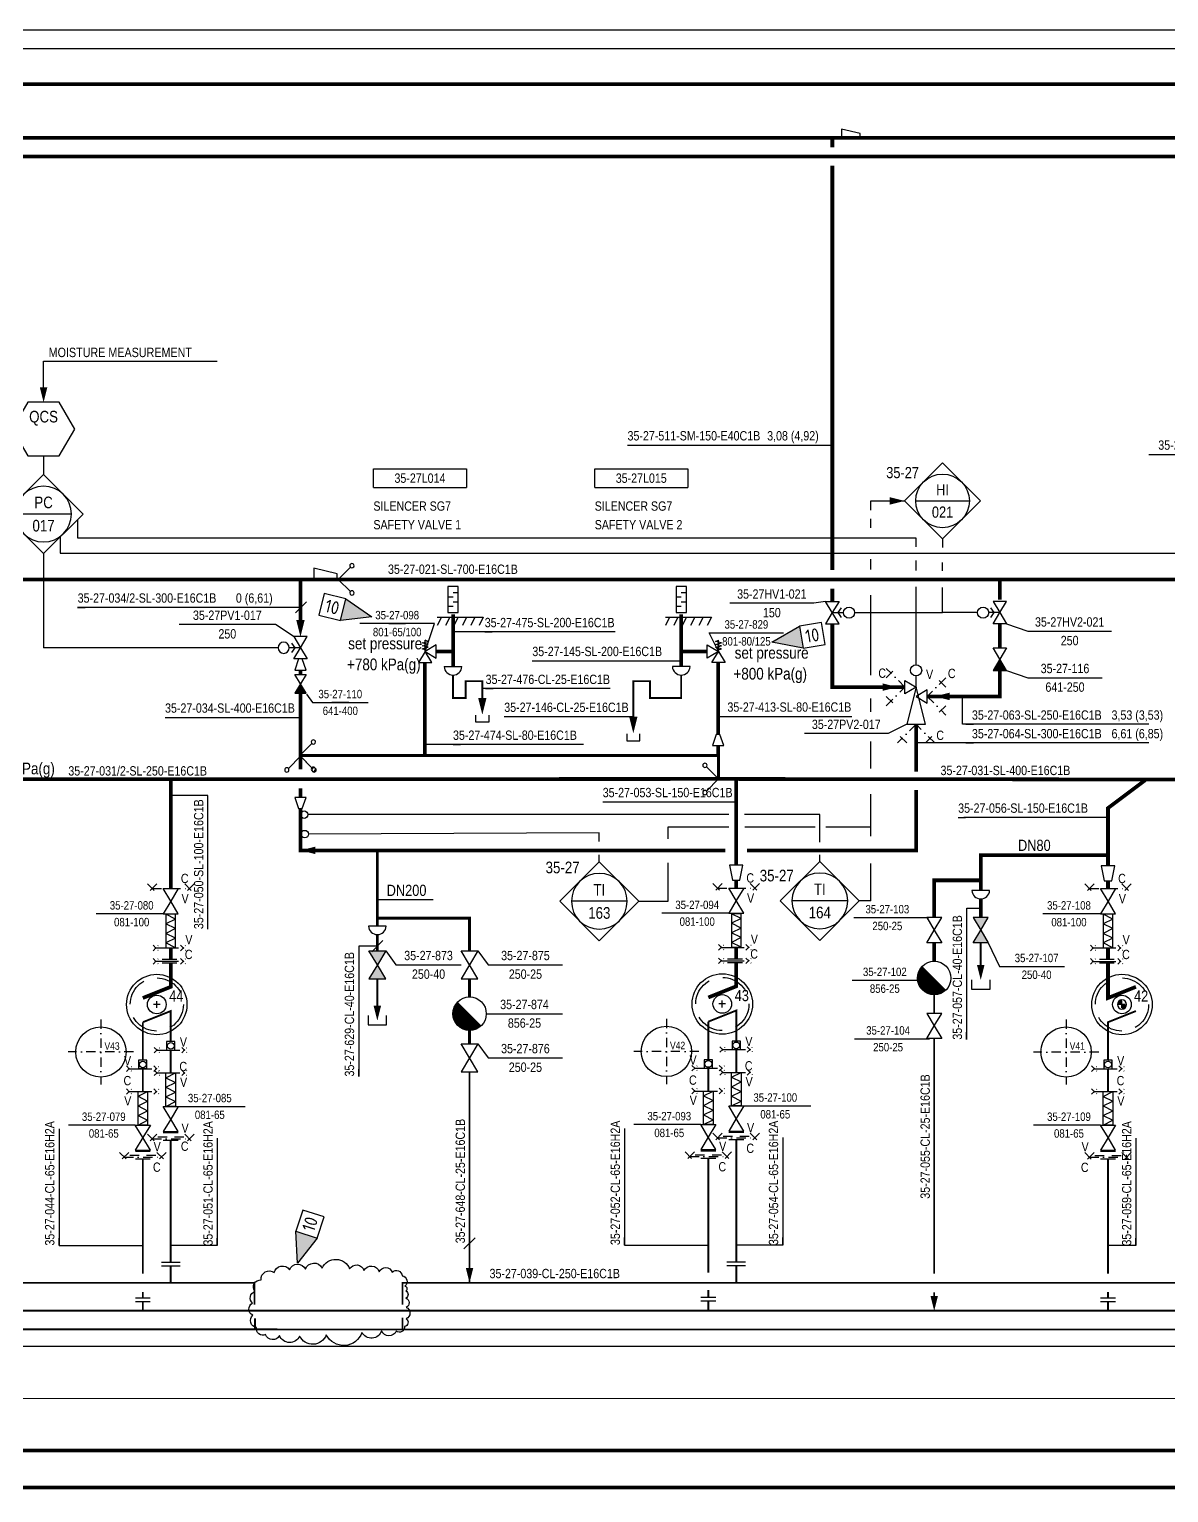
# Model space of a CAD drawing. Header units: millimetres. Extents: x -415 to 12957, y -5 to 599.
# Drawn here: x 1434.7 to 1740.7, y 201.1 to 594.2 of the extents above; entities that cross this region are included whole.
import ezdxf
from ezdxf.enums import TextEntityAlignment as Align

# ---------------------------------------------------------------- set-up
doc = ezdxf.new("R2010")
doc.units = ezdxf.units.MM
doc.header["$LTSCALE"] = 10
doc.header["$MEASUREMENT"] = 0
for name, pattern in [('CENTER', [2, 1.25, -0.25, 0.25, -0.25]), ('DASHDOT2', [0.5, 0.25, -0.125, 0, -0.125]), ('DASHED', [0.75, 0.5, -0.25])]:
    doc.linetypes.add(name, pattern=pattern)
doc.layers.get('0').update_dxf_attribs({"linetype": 'CONTINUOUS'})
doc.layers.add('BALANSSI', color=3, linetype='CONTINUOUS', lineweight=25)
for name, color, linetype in [('KAYTOT', 7, 'CONTINUOUS'), ('KUIVATUSSYLINTERIN_N', 7, 'CONTINUOUS'), ('KUIVATUSSYLINTERIT', 31, 'CONTINUOUS'), ('METALLILETKUT', 7, 'CONTINUOUS'), ('NAKOLASIT', 7, 'CONTINUOUS'), ('P-A-SHEET', 3, 'CONTINUOUS'), ('P-COND', 4, 'CONTINUOUS'), ('P-CVPOS', 7, 'CONTINUOUS'), ('P-DELIVERY_LIMIT', 1, 'DASHDOT2'), ('P-EQUIPMENT_POS', 7, 'CONTINUOUS'), ('P-FITTINGS', 7, 'CONTINUOUS'), ('P-HATCH', 7, 'CONTINUOUS'), ('P-INSTRPOS', 7, 'CONTINUOUS'), ('P-INSTRPOS_TEXTS', 7, 'CONTINUOUS'), ('P-INSTRU', 7, 'CONTINUOUS'), ('P-LINEPOS', 7, 'CONTINUOUS'), ('P-MASS1', 6, 'CONTINUOUS'), ('P-OTHER', 7, 'CONTINUOUS'), ('P-REVISIONS', 1, 'CONTINUOUS'), ('P-STEAM1', 6, 'CONTINUOUS'), ('P-SYMB', 7, 'CONTINUOUS'), ('P-TEXT', 7, 'CONTINUOUS'), ('P-VALVEPOS', 7, 'CONTINUOUS'), ('P-VENTS', 7, 'CONTINUOUS'), ('PUTKIKARTIOT', 7, 'CONTINUOUS'), ('TEXT', 141, 'CONTINUOUS'), ('VAC-TELA_NUMEROT', 7, 'CONTINUOUS'), ('VAC-TELAT', 31, 'CONTINUOUS'), ('VEDENEROTTIMET', 7, 'CONTINUOUS')]:
    doc.layers.add(name, color=color, linetype=linetype)
doc.styles.add('ARIAL', font='ARIALN.TTF')
doc.styles.add('ARIALN', font='ARIALN.TTF')
doc.styles.add('CTS_REV', font='isocp.shx')
doc.styles.add('LEGIBLE', font='ARIALN.TTF')
doc.styles.add('MODESTD', font='ARIALN.TTF')
doc.styles.add('ROMANS', font='ARIALN.TTF')
doc.styles.get("Standard").update_dxf_attribs({"font": 'ARIALN.TTF'})

# ---------------------------------------------------------------- blocks, each defined once
blk = doc.blocks.new('ARROW')
blk.add_solid([(-2.5, -1.25), (-2.5, 1.25), (2.5, 0)])
at = {"linetype": 'Continuous', "flags": 1}
blk.add_attdef('SYM_WIDTH', (0, 0), '', height=3, dxfattribs=at)
blk = doc.blocks.new('PPI_1100A')
at = {"color": 0, "linetype": 'ByBlock'}
blk.add_line((0, 0), (2, 0), dxfattribs=at)
blk = doc.blocks.new('PPI_1000A')
at = {"color": 0, "linetype": 'ByBlock'}
blk.add_line((-1, 0), (1, 0), dxfattribs=at)
blk = doc.blocks.new('PPI_1207A')
at = {"color": 0, "linetype": 'ByBlock'}
for p, q in [((-8.5, 0), (0, 8.5)), ((0, 8.5), (8.5, 0)), ((0, -8.5), (-8.5, 0)), ((-6, 0), (6, 0)), ((8.5, 0), (0, -8.5))]:
    blk.add_line(p, q, dxfattribs=at)
blk.add_circle((0, 0), 6, dxfattribs=at)
blk = doc.blocks.new('DRIVE-SHAFT')
at = {"layer": 'KAYTOT', "color": 7, "const_width": 2.5}
for points in [[(0, -1.25, -0.414214), (-1.25, 0, -1)], [(0, 1.25, -0.414214), (1.25, 0, -1)]]:
    blk.add_lwpolyline(points, format="xyb", dxfattribs=at)
at = {"layer": 'KAYTOT', "color": 7}
blk.add_circle((0, 0), 2.5, dxfattribs=at)
blk = doc.blocks.new('A$7C4F7')
at = {"layer": 'KAYTOT', "linetype": 'Continuous'}
blk.add_blockref('DRIVE-SHAFT', (1.77, 1.77), dxfattribs=at)
blk = doc.blocks.new('LAI2587')
for p, q in [((0, 0), (2.5, 0)), ((0, -8.75), (0, 0)), ((2.5, 0), (2.5, -8.75)), ((2.5, -8.75), (0, -8.75))]:
    blk.add_line(p, q)
blk = doc.blocks.new('FLEXIBLE-JOINT')
for p, q in [((1.25, 8.75), (-1.25, 7.5)), ((1.25, 6.25), (-1.25, 7.5)), ((1.25, 6.25), (-1.25, 5)), ((1.25, 3.75), (-1.25, 5)), ((1.25, 3.75), (-1.25, 2.5)), ((1.25, 1.25), (-1.25, 2.5)), ((1.25, 1.25), (-1.25, 0))]:
    blk.add_line(p, q)
at = {"rotation": 180}
blk.add_blockref('LAI2587', (1.25, 0), dxfattribs=at)
blk = doc.blocks.new('PPI_0900A')
at = {"color": 0, "linetype": 'ByBlock'}
blk.add_line((-2.5, 0), (2.5, 0), dxfattribs=at)
blk = doc.blocks.new('P7A1100')
at = {"color": 0, "linetype": 'ByBlock'}
for points in [[(-3, -1.8), (-3, 1.8), (0, 0)], [(3, -1.8), (3, 1.8), (0, 0)]]:
    blk.add_lwpolyline(points, close=True, dxfattribs=at)
blk = doc.blocks.new('PI314')
for p, q in [((0, 2.5), (0, -2.5)), ((1, 2.5), (1, -2.5))]:
    blk.add_line(p, q)
blk = doc.blocks.new('LPoist')
at = {"const_width": 3.75}
blk.add_lwpolyline([(1.33, 2.42, -1), (-1.33, 5.08, -5.843182)], format="xyb", dxfattribs=at)
blk.add_circle((0, 3.75), 3.75)
blk = doc.blocks.new('PRO66DD')
h = blk.add_hatch(color=0)
h.paths.add_polyline_path([(-3, 1.8), (-3, -1.8), (0, 0)])
h.paths.add_polyline_path([(3, -1.8), (3, 1.8), (0, 0)])
at = {"layer": 'P-VENTS', "color": 0, "linetype": 'Continuous'}
for points in [[(-3, -1.8), (-3, 1.8), (0, 0)], [(3, -1.8), (3, 1.8), (0, 0)]]:
    blk.add_lwpolyline(points, close=True, dxfattribs=at)
blk = doc.blocks.new('P7A1305')
at = {"color": 0, "linetype": 'ByBlock'}
blk.add_solid([(-4, -1), (-4, 1), (0, 0)], dxfattribs=at)
blk = doc.blocks.new('P7A1215')
at = {"color": 0, "linetype": 'ByBlock'}
for p, q in [((0, 2), (0, -2)), ((1, 2), (1, -2))]:
    blk.add_line(p, q, dxfattribs=at)
blk = doc.blocks.new('A$A739C')
at = {"layer": 'P-VENTS', "linetype": 'Continuous'}
for points in [[(10, 3), (0, 5.5), (0, 0.5), (10, 3)], [(10, 3), (13, 3)]]:
    blk.add_lwpolyline(points, dxfattribs=at)
for points in [[(8.2, 6), (11.8, 6), (10, 3)], [(5.7, 0), (9.3, 0), (7.5, 3)]]:
    blk.add_lwpolyline(points, close=True, dxfattribs=at)
blk.add_lwpolyline([(14.5, 4.5, -1), (14.5, 1.5, -1), (14.5, 4.5)], format="xyb", close=True, dxfattribs=at)
blk = doc.blocks.new('P7A1106')
at = {"color": 0, "linetype": 'ByBlock'}
for p, q in [((3, 1.8), (0, 0)), ((3, -1.8), (3, 1.8)), ((0, 0), (3, -1.8))]:
    blk.add_line(p, q, dxfattribs=at)
blk.add_lwpolyline([(-3, 1.8), (0, 0), (-3, -1.8)], close=True, dxfattribs=at)
blk.add_solid([(3, 1.8), (0, 0), (3, -1.8)], dxfattribs=at)
blk = doc.blocks.new('P7A1329')
at = {"color": 0, "linetype": 'ByBlock'}
for p, q in [((-5, 5), (0, 0)), ((-2.5, 5), (-5, 2.5)), ((0, 0), (5, 5)), ((2.5, 5), (5, 2.5))]:
    blk.add_line(p, q, dxfattribs=at)
blk = doc.blocks.new('p7a1370')
at = {"color": 0, "linetype": 'ByBlock'}
for p, q in [((1.25, 1.25), (-1.25, -1.25)), ((-1.25, 1.25), (1.25, -1.25))]:
    blk.add_line(p, q, dxfattribs=at)
blk = doc.blocks.new('A$A7D25')
at = {"layer": 'P-DELIVERY_LIMIT'}
blk.add_lwpolyline([(1.25, 1.25), (11.25, 1.25)], dxfattribs=at)
for p in [(1.25, 1.25), (11.25, 1.25)]:
    blk.add_blockref('p7a1370', p, dxfattribs=at)
blk = doc.blocks.new('P7A1142')
at = {"color": 0, "linetype": 'ByBlock'}
for p, q in [((-0.8, 2.7), (0, 3)), ((0.8, 2.3), (-0.8, 2.7)), ((-0.8, 1.9), (0.8, 2.3)), ((0.8, 1.5), (-0.8, 1.9)), ((-0.8, 1.1), (0.8, 1.5)), ((0.8, 0.7), (-0.8, 1.1)), ((0, 0), (0, 3)), ((0, 0.4), (0.8, 0.7))]:
    blk.add_line(p, q, dxfattribs=at)
for points in [[(0, 0), (-3, -1.8), (-3, 1.8)], [(1.8, -3), (-1.8, -3), (0, 0)]]:
    blk.add_lwpolyline(points, close=True, dxfattribs=at)
blk = doc.blocks.new('P7A1245')
at = {"color": 0, "linetype": 'Continuous'}
for points in [[(-2, 1.8), (-2, -1.8)], [(2, 1), (-2, 1.8)], [(2, -1), (2, 1)], [(-2, -1.8), (2, -1)]]:
    blk.add_lwpolyline(points, dxfattribs=at)
blk = doc.blocks.new('P7A1304')
at = {"color": 0, "linetype": 'ByBlock'}
blk.add_line((1.5, 1.5), (-1.5, -1.5), dxfattribs=at)
blk = doc.blocks.new('PPI_2100A')
at = {"color": 0, "linetype": 'ByBlock'}
blk.add_line((0, 0), (2, 0), dxfattribs=at)
blk = doc.blocks.new('P7A1283')
at = {"color": 0, "linetype": 'ByBlock'}
blk.add_lwpolyline([(-2.5, 0), (-2.5, -1.184), (2.5, -2.384), (2.5, 0)], close=True, dxfattribs=at)
blk = doc.blocks.new('supistuskartio')
for p, q in [((-2.5, -0.28), (-2.5, -1.464)), ((2.5, -0.28), (-2.5, -0.28)), ((-2.5, -1.464), (2.5, -2.664)), ((2.5, -2.664), (2.5, -0.28))]:
    blk.add_line(p, q)
at = {"linetype": 'Continuous', "style": 'LEGIBLE', "flags": 9}
blk.add_attdef('FC', (0, 3.5), '', height=1.8, dxfattribs=at)
blk = doc.blocks.new('P7A1330')
at = {"color": 0, "linetype": 'ByBlock'}
for q in [(-3.25, 3.25), (3.25, 3.25)]:
    blk.add_line((0, 0), q, dxfattribs=at)
for centre, start, end in [((-3.66, 3.66), 90, 270), ((-3.66, 3.66), 270, 90), ((3.66, 3.66), 90, 270), ((3.66, 3.66), 270, 90)]:
    blk.add_arc(centre, 0.575, start, end, dxfattribs=at)
blk = doc.blocks.new('P7A1210')
at = {"color": 0, "linetype": 'ByBlock'}
blk.add_lwpolyline([(-3, 1.5), (-3, -1.5), (0, -0.5), (0, 0.5)], close=True, dxfattribs=at)
blk = doc.blocks.new('CVE64A9')
at = {"color": 0, "linetype": 'Continuous'}
blk.add_lwpolyline([(-1.5, 4.5, -1), (1.5, 4.5, -1), (-1.5, 4.5)], format="xyb", close=True, dxfattribs=at)
for points in [[(-1.27, 2.39), (0, 1.5), (1.27, 2.39)], [(0, 0), (0, 3)]]:
    blk.add_lwpolyline(points, dxfattribs=at)
at = {"layer": 'P-VENTS', "color": 0, "linetype": 'Continuous'}
for points in [[(-3, -1.8), (-3, 1.8), (0, 0)], [(3, -1.8), (3, 1.8), (0, 0)]]:
    blk.add_lwpolyline(points, close=True, dxfattribs=at)
blk = doc.blocks.new('CVE64BE')
at = {"color": 0, "linetype": 'Continuous'}
blk.add_lwpolyline([(-1.5, 4.5, -1), (1.5, 4.5, -1), (-1.5, 4.5)], format="xyb", close=True, dxfattribs=at)
for points in [[(-1.27, 2.39), (0, 1.5), (1.27, 2.39)], [(0, 0), (0, 3)]]:
    blk.add_lwpolyline(points, dxfattribs=at)
at = {"layer": 'P-VENTS', "color": 0, "linetype": 'Continuous'}
for points in [[(-3, -1.8), (-3, 1.8), (0, 0)], [(3, -1.8), (3, 1.8), (0, 0)]]:
    blk.add_lwpolyline(points, close=True, dxfattribs=at)
blk = doc.blocks.new('CVE64D3')
at = {"color": 0, "linetype": 'Continuous'}
blk.add_lwpolyline([(-1.5, 4.5, -1), (1.5, 4.5, -1), (-1.5, 4.5)], format="xyb", close=True, dxfattribs=at)
for points in [[(-1.27, 2.39), (0, 1.5), (1.27, 2.39)], [(0, 0), (0, 3)]]:
    blk.add_lwpolyline(points, dxfattribs=at)
at = {"layer": 'P-VENTS', "color": 0, "linetype": 'Continuous'}
for points in [[(-3, -1.8), (-3, 1.8), (0, 0)], [(3, -1.8), (3, 1.8), (0, 0)]]:
    blk.add_lwpolyline(points, close=True, dxfattribs=at)
blk = doc.blocks.new('PPI_0102B')
at = {"color": 0, "linetype": 'ByBlock'}
blk.add_circle((0, -1), 1, dxfattribs=at)
blk = doc.blocks.new('P7A1397')
at = {"color": 0, "linetype": 'ByBlock'}
for p, q in [((-2.7, 0), (-2.7, 2)), ((-0.9, 0), (-0.9, -2)), ((0.9, 0), (0.9, 2)), ((2.7, 0), (2.7, -2))]:
    blk.add_line(p, q, dxfattribs=at)
blk.add_lwpolyline([(5, -2), (5, 2), (-5, 2), (-5, -2)], close=True, dxfattribs=at)
blk = doc.blocks.new('PPI_1302A-25_0')
at = {"color": 0, "linetype": 'ByBlock'}
for p, q in [((0, -5), (0, 0)), ((0, 0), (25, 0)), ((25, 0), (25, -5)), ((0, -5), (25, -5))]:
    blk.add_line(p, q, dxfattribs=at)
blk = doc.blocks.new('PREC27C')
at = {"layer": 'P-HATCH'}
h = blk.add_hatch(color=0, dxfattribs=at)
h.paths.add_polyline_path([(-3, 1.8), (-3, -1.8), (0, 0)])
h.paths.add_polyline_path([(3, -1.8), (3, 1.8), (0, 0)])
at = {"layer": 'P-VENTS', "color": 0, "linetype": 'Continuous'}
for points in [[(-3, -1.8), (-3, 1.8), (0, 0)], [(3, -1.8), (3, 1.8), (0, 0)]]:
    blk.add_lwpolyline(points, close=True, dxfattribs=at)
blk = doc.blocks.new('P7A1325')
at = {"color": 0, "linetype": 'ByBlock'}
for p, q in [((-9, -1.5), (-6, 1.5)), ((-9, 1.5), (-6, -1.5)), ((6, -1.5), (9, 1.5)), ((6, 1.5), (9, -1.5))]:
    blk.add_line(p, q, dxfattribs=at)
at = {"color": 0, "linetype": 'CENTER'}
blk.add_line((-7.5, 0), (7.5, 0), dxfattribs=at)
blk = doc.blocks.new('P7A1241')
at = {"color": 0, "linetype": 'ByBlock'}
for p, q in [((-1, -2), (-1, 2)), ((0, 3.5), (0, 1)), ((1, -2), (1, 2)), ((0, -1), (0, -3.5))]:
    blk.add_line(p, q, dxfattribs=at)
blk = doc.blocks.new('P7A1369')
at = {"color": 0, "linetype": 'ByBlock'}
blk.add_lwpolyline([(8, -3), (0, 0), (8, 3)], dxfattribs=at)
blk.add_lwpolyline([(14, -3), (14, 3), (8, 3), (8, -3)], close=True, dxfattribs=at)
blk.add_solid([(8, 3), (8, -3), (0, 0)], dxfattribs=at)
at = {"color": 7, "linetype": 'Continuous', "style": 'CTS_REV'}
blk.add_attdef('A', text='', height=3.5, dxfattribs=at).set_placement((11, 0), align=Align.MIDDLE)
blk = doc.blocks.new('P7A1372')
at = {"color": 0, "linetype": 'ByBlock'}
blk.add_lwpolyline([(-14, 3), (-14, -3), (-8, -3), (-8, 3)], close=True, dxfattribs=at)
blk.add_lwpolyline([(-8, 3), (0, 0), (-8, -3)], dxfattribs=at)
blk.add_solid([(-8, -3), (-8, 3), (0, 0)], dxfattribs=at)
at = {"color": 7, "linetype": 'Continuous', "style": 'CTS_REV'}
blk.add_attdef('A', text='', height=3.5, dxfattribs=at).set_placement((-11, 0), align=Align.MIDDLE)

msp = doc.modelspace()

# ---------------------------------------------------------------- linework, layer by layer
at = {"layer": 'KUIVATUSSYLINTERIT', "linetype": 'Continuous'}
for points in [[(1469.83, 332.25), (1468.03, 332.25)], [(1468.93, 331.35), (1468.93, 333.15)], [(1621.72, 332.39), (1619.92, 332.39)], [(1620.82, 331.49), (1620.82, 333.29)], [(1729.07, 332.25), (1727.27, 332.25)], [(1728.17, 331.35), (1728.17, 333.15)]]:
    msp.add_lwpolyline(points, dxfattribs=at)
for centre, radius in [((1468.93, 332.25), 8.11), ((1620.82, 332.39), 8.11), ((1728.17, 332.25), 8.11), ((1468.94, 332.25), 2.51), ((1620.82, 332.39), 2.51), ((1728.17, 332.25), 2.51)]:
    msp.add_circle(centre, radius, dxfattribs=at)
at = {"layer": 'KUIVATUSSYLINTERIT', "linetype": 'DASHED', "ltscale": 1.5}
for centre in [(1468.93, 332.25), (1620.82, 332.39), (1728.17, 332.25)]:
    msp.add_circle(centre, 7.14, dxfattribs=at)
at = {"layer": 'NAKOLASIT'}
for points in [[(1625.69, 320.16), (1625.69, 322.41), (1623.44, 322.41), (1623.44, 320.16)], [(1473.8, 320.02), (1473.8, 322.27), (1471.55, 322.27), (1471.55, 320.02)], [(1466.3, 315.02), (1466.3, 317.27), (1464.05, 317.27), (1464.05, 315.02)], [(1618.19, 315.16), (1618.19, 317.41), (1615.94, 317.41), (1615.94, 315.16)], [(1725.54, 315.01), (1725.54, 317.26), (1723.29, 317.26), (1723.29, 315.01)]]:
    msp.add_lwpolyline(points, close=True, dxfattribs=at)
at = {"layer": 'NAKOLASIT', "linetype": 'Continuous'}
for centre in [(1472.68, 321.14), (1624.57, 321.28), (1465.18, 316.14), (1617.07, 316.28), (1724.42, 316.14)]:
    msp.add_circle(centre, 0.9, dxfattribs=at)
at = {"layer": 'P-A-SHEET', "color": 7, "const_width": 0.35}
for points in [[(-410, 0), (12952.06, 0), (12952.06, 594), (-410, 594)], [(-405, 5), (12947.06, 5), (12947.06, 589), (-405, 589)]]:
    msp.add_lwpolyline(points, close=True, dxfattribs=at)
at = {"layer": 'P-COND', "linetype": 'Continuous'}
for points in [[(1548.5, 420.75, 0.5, 0.5, 0), (1548.5, 414.58, 0.5, 0.5, 0), (1551.87, 414.58, 0.5, 0.5, 0), (1551.87, 419.08, 0.5, 0.5, 0), (1556.37, 419.08, 0.5, 0.5, 0), (1556.37, 414.58, 0, 0, 0)], [(1609.79, 420.75, 0.5, 0.5, 0), (1609.79, 414.58, 0.5, 0.5, 0), (1601.42, 414.58, 0.5, 0.5, 0), (1601.42, 419.08, 0.5, 0.5, 0), (1596.92, 419.08, 0.5, 0.5, 0), (1596.92, 409.58, 0, 0, 0)]]:
    msp.add_lwpolyline(points, format="xyseb", dxfattribs=at)
at = {"layer": 'P-COND', "const_width": 0.5}
for points in [[(1690.24, 348.85), (1690.24, 341.35)], [(1528.17, 339.16), (1528.17, 331.91)], [(1472.68, 263.03), (1472.68, 295), (1472.68, 295.75)], [(1624.57, 263.17), (1624.57, 292.64), (1624.57, 295.89)], [(1465.18, 260), (1465.18, 286.88), (1465.18, 290.75)], [(1617.07, 260.26), (1617.07, 287.02), (1617.07, 290.89)], [(1724.42, 260), (1724.42, 286.87), (1724.42, 290.74)], [(1617.07, 253.64), (1617.07, 255.54)], [(1465.18, 255), (1465.18, 253.5)], [(1465.18, 252.5), (1465.18, 250)], [(1617.07, 252.64), (1617.07, 250.14)], [(1724.42, 253.5), (1724.42, 255)], [(1724.42, 252.5), (1724.42, 250)]]:
    msp.add_lwpolyline(points, dxfattribs=at)
at = {"layer": 'P-COND', "linetype": 'Continuous', "const_width": 0.5}
for points in [[(1677.74, 334.85), (1677.74, 329.85)], [(1465.18, 327.5), (1472.68, 330.5), (1472.68, 322.27)], [(1617.07, 327.64), (1624.57, 330.64), (1624.57, 322.41)], [(1731.92, 330.5), (1724.42, 327.5), (1724.42, 317.26)], [(1465.18, 327.5), (1465.18, 317.27)], [(1617.07, 327.64), (1617.07, 317.41)], [(1677.74, 323.1), (1677.74, 259.99)], [(1472.68, 320.02), (1472.68, 318.63), (1472.68, 313.88)], [(1624.57, 320.16), (1624.57, 318.77), (1624.57, 314.02)], [(1465.18, 315.02), (1465.18, 311.13), (1465.18, 308.88)], [(1617.07, 315.16), (1617.07, 311.27), (1617.07, 309.02)], [(1724.42, 315.01), (1724.42, 311.12), (1724.42, 308.87)], [(1552.94, 314.16), (1552.94, 257.5)], [(1472.68, 262.03), (1472.68, 257.48)], [(1624.57, 262.17), (1624.57, 257.62)], [(1495.44, 257.5), (1199.57, 257.5)], [(1495.18, 251.62), (1495.18, 257.75)], [(1961.48, 257.5), (1534.67, 257.5)], [(1534.92, 251.63), (1534.92, 257.75)], [(1677.74, 254.99), (1677.74, 254)], [(1845.54, 250.04), (1209.47, 250)], [(1268.96, 229.55), (1268.96, 245), (1495.32, 245), (1495.32, 247.99)], [(1845.54, 250.04), (1839.56, 244.94), (1374.43, 245)], [(1534.92, 245.01), (1534.92, 248.15)]]:
    msp.add_lwpolyline(points, dxfattribs=at)
at = {"layer": 'P-CVPOS'}
for points in [[(1648.57, 440.5), (1645.37, 440), (1622.87, 440)], [(1505.8, 431.04), (1500.82, 434.3)], [(1697.17, 434.5), (1702.87, 432.5), (1725.37, 432.5)], [(1670.37, 407.5), (1665.37, 405), (1642.87, 405)]]:
    msp.add_lwpolyline(points, dxfattribs=at)
at = {"layer": 'P-INSTRU'}
for points in [[(1438.52, 497.48), (1438.52, 505), (1485.18, 505)], [(1660.69, 465.05), (1660.69, 467.5), (1669.78, 467.5)], [(1672.87, 457.5), (1447.77, 457.5), (1447.77, 462.5)], [(1660.69, 460.24), (1660.69, 462.69)], [(1443.02, 457.87), (1443.02, 453.48)], [(1672.87, 455.14), (1672.87, 457.5), (1652.98, 457.5)], [(1679.98, 457.3), (1679.98, 455)], [(1438.52, 453.37), (1438.52, 428.03)], [(1660.69, 449.07), (1660.69, 451.89)], [(1672.87, 448.82), (1672.87, 451.54)], [(1679.98, 448.74), (1679.98, 450.98)], [(1672.87, 423.5), (1672.87, 444.42)], [(1689.37, 437.5), (1679.98, 437.5), (1679.98, 444.24)], [(1660.69, 420.67), (1660.69, 442.2)], [(1660.69, 410.84), (1660.69, 414.47)], [(1660.69, 395.63), (1660.69, 402.9)], [(1660.69, 377.46), (1660.69, 388.77)], [(1622.62, 383.24), (1509.52, 383.24)], [(1647.01, 375.88), (1647.01, 383.24), (1626.81, 383.24)], [(1587.79, 376.05), (1587.79, 378.32), (1509.68, 378.03)], [(1587.79, 370.57), (1587.79, 372.47)], [(1647.01, 370.68), (1647.01, 372.41)], [(1660.69, 360.07), (1660.69, 370.1)], [(1275.08, 226.54), (1976.94, 226.47), (1976.94, 252.31)]]:
    msp.add_lwpolyline(points, dxfattribs=at)
at = {"layer": 'P-INSTRU', "linetype": 'Continuous'}
for points in [[(1438.52, 479.58), (1438.52, 474.58)], [(1443.02, 453.48), (1829.15, 453.48)], [(1501.52, 428.03), (1438.52, 428.03)], [(1271.03, 240.49), (1972.06, 240.49)]]:
    msp.add_lwpolyline(points, dxfattribs=at)
at = {"layer": 'P-LINEPOS'}
for points in [[(1595.37, 482.5), (1650.37, 482.5)], [(1735.42, 480), (1772.92, 480)], [(1507.68, 438.92), (1447.68, 438.92)], [(1592.02, 432.33), (1548.64, 432.33)], [(1569.79, 424.58), (1609.79, 424.58)], [(1590.69, 417.08), (1556.37, 417.08)], [(1735.37, 407.5), (1685.37, 407.5), (1685.37, 415)], [(1507.52, 409.24), (1471.23, 409.24)], [(1562.25, 409.58), (1596.92, 409.58)], [(1619.7, 409.64), (1655.65, 409.64)], [(1583.5, 402.08), (1541, 402.08)], [(1735.37, 402.5), (1672.87, 402.5)], [(1686.53, 322.81), (1686.53, 358.09), (1690.24, 358.09)], [(1528.17, 347.91), (1523.17, 347.91), (1523.17, 312.91)], [(1552.94, 268.12), (1552.94, 270.62)]]:
    msp.add_lwpolyline(points, dxfattribs=at)
at = {"layer": 'P-MASS1', "const_width": 0.8}
for points in [[(1507.52, 399.12), (1619.81, 399.12), (1619.83, 392.33)], [(1528.17, 373.64), (1528.17, 353.27)], [(1528.21, 355.41), (1552.94, 355.41), (1552.94, 346.66)], [(1528.17, 351.02), (1528.17, 346.66)], [(1552.94, 339.16), (1552.94, 334.27)], [(1552.94, 325.27), (1552.94, 321.66)]]:
    msp.add_lwpolyline(points, dxfattribs=at)
at = {"layer": 'P-OTHER'}
for p, q in [((1606.32, 376.76), (1606.32, 380)), ((1606.32, 380), (1622.56, 380)), ((1626.89, 380), (1645.75, 380)), ((1648.61, 380), (1660.69, 380)), ((1606.32, 359.97), (1606.32, 370.29)), ((1598.4, 359.97), (1606.32, 359.97)), ((1660.69, 360.07), (1657.62, 360.07))]:
    msp.add_line(p, q, dxfattribs=at)
at = {"layer": 'P-OTHER', "color": 0, "linetype": 'ByBlock'}
msp.add_lwpolyline([(1430.12, 486.78), (1434.32, 479.58), (1442.72, 479.58), (1446.92, 486.78), (1442.72, 493.98), (1434.32, 493.98)], close=True, dxfattribs=at)
at = {"layer": 'P-OTHER'}
for points in [[(1500.82, 434.3), (1474.94, 434.3)], [(1554.65, 408.08), (1554.65, 409.98)], [(1558.1, 409.98), (1558.1, 408.08)], [(1558.1, 408.08), (1554.65, 408.08)], [(1595.19, 404.98), (1595.19, 403.08)], [(1598.64, 403.08), (1598.64, 404.98)], [(1595.19, 403.08), (1598.64, 403.08)], [(1482.68, 352.5), (1482.68, 388.35), (1472.68, 388.35)], [(1588.71, 386.68), (1624.57, 386.68), (1624.57, 386.68)], [(1724.42, 382.5), (1685.66, 382.5)], [(1528.17, 360.41), (1543.17, 360.41)], [(1442.68, 298.85), (1442.68, 267.5), (1465.18, 267.5)], [(1594.57, 298.99), (1594.57, 267.64), (1617.07, 267.64)], [(1485.18, 296.35), (1485.18, 267.5), (1472.68, 267.5)], [(1637.07, 296.49), (1637.07, 267.64), (1624.57, 267.64)], [(1731.92, 296.35), (1731.92, 267.5), (1724.42, 267.5)]]:
    msp.add_lwpolyline(points, dxfattribs=at)
at = {"layer": 'P-REVISIONS'}
msp.add_lwpolyline([(1495.31, 255.2, -0.666667), (1496.96, 258.28, 0.048699), (1496.96, 258.28, -0.666667), (1500.48, 260.25, 0.344721), (1500.48, 260.25, -0.666667), (1504.55, 261.02, 0.539285), (1504.55, 261.02, -0.666667), (1508.85, 261.13, 0.648323), (1508.85, 261.13, -0.666667), (1513.36, 261.46, 0.615183), (1513.36, 261.46, -0.666667), (1520.73, 261.24, 0.688421), (1520.73, 261.24, -0.666667), (1524.58, 260.8, 0.752123), (1524.58, 260.8, -0.666667), (1528.65, 260.47, 0.726705), (1528.65, 260.47, -0.666667), (1532.17, 260.36, 0.689449), (1532.17, 260.36, -0.666667), (1534.81, 259.37, 0.964384), (1534.81, 259.37, -0.666667), (1535.58, 256.63, 2.881896), (1535.58, 256.63, -0.666667), (1535.8, 255.31, 3.477109), (1535.8, 255.31, -0.666667), (1535.8, 253.44, 5), (1535.8, 253.44, -0.666667), (1535.91, 250.91, 4.490099), (1535.91, 250.91, -0.666667), (1535.91, 247.83, 5), (1535.91, 247.83, -0.666667), (1535.47, 245.74, 10.655861), (1535.47, 245.74, -0.666667), (1533.27, 244.53, -2.856585), (1533.27, 244.53, -0.666667), (1529.31, 244.64, -1.45582), (1529.31, 244.64, -0.666667), (1524.03, 244.2, -1.644067), (1524.03, 244.2, -0.666667), (1514.46, 243.54, -1.617943), (1514.46, 243.54, -0.666667), (1507.3, 243.21, -1.577588), (1507.3, 243.21, -0.666667), (1501.91, 243.32, -1.467362), (1501.91, 243.32, -0.666667), (1498.17, 243.65, -1.365853), (1498.17, 243.65, -0.666667), (1495.75, 245.52, -0.766576), (1495.75, 245.52, -0.666667), (1494.76, 248.82, -0.357372), (1494.76, 248.82, -0.666667), (1494.65, 252.01, -0.218), (1494.65, 252.01, -0.573185), (1495.31, 255.2, -0.111697), (1495.31, 255.2, -0.666667), (1495.31, 255.2, -0.2), (1495.31, 255.2, -0.666667), (1495.31, 255.2, 0.198015), (1495.31, 255.2, 0.198015)], format="xyb", dxfattribs=at)
at = {"layer": 'P-STEAM1', "linetype": 'Continuous', "const_width": 1}
for points in [[(1230.31, 579.44), (6591.76, 579.44)], [(1230.31, 565), (6459.81, 565)], [(1230.31, 560), (6459.81, 560)], [(1230.31, 446.44), (2477.49, 446.38), (2482.49, 446.38), (2492.49, 446.38), (6312.49, 446.06), (6327.49, 446.06), (6459.81, 446.05)], [(1507.52, 433.29), (1507.52, 446.93)], [(1548.5, 423), (1548.5, 437.04)], [(1609.79, 423), (1609.79, 437.04)], [(1540.91, 427.08), (1541, 427.08)], [(1540.91, 424.08), (1540.91, 399.42)], [(1544, 427.08), (1548.5, 427.08)], [(1616.79, 427.08), (1609.79, 427.08)], [(1619.7, 424.08), (1619.7, 404.79)], [(1619.88, 427.08), (1619.79, 427.08)], [(1507.52, 420.88), (1507.52, 422.05)], [(1507.52, 395.38), (1507.52, 415.88)], [(1619.7, 401.79), (1619.7, 399.12)], [(1230.31, 212.5), (2062.92, 212.5), (2062.92, 392.85), (2062.92, 392.85)], [(1279.14, 202.5), (3010.59, 202.5), (3010.59, 392.68), (3312.53, 392.68)], [(1690.24, 360.6), (1690.24, 355.6)], [(1472.68, 347.5), (1472.68, 344.31)], [(1624.57, 347.64), (1624.57, 344.45)], [(1677.74, 343.85), (1677.74, 348.85)], [(1724.42, 347.5), (1724.42, 344.31)], [(1472.68, 343.31), (1472.68, 337), (1465.18, 334)], [(1624.57, 343.45), (1624.57, 337.14), (1617.07, 334.14)], [(1724.42, 343.31), (1724.42, 334), (1731.92, 337)]]:
    msp.add_lwpolyline(points, dxfattribs=at)
at = {"layer": 'P-STEAM1', "const_width": 1}
for points in [[(1650.37, 565), (1650.37, 562.5)], [(1650.37, 557.5), (1650.37, 448.93)], [(1650.37, 443.93), (1650.37, 440.5)], [(1695.37, 440.99), (1695.37, 446.91)], [(1650.37, 434.5), (1650.37, 417.5), (1669.87, 417.5)], [(1695.37, 428), (1695.37, 434.5)], [(1675.87, 415), (1695.37, 415), (1695.37, 422)], [(1672.87, 407.5), (1672.87, 394.76)], [(1619.82, 392.83), (1187.48, 392.61)], [(1472.68, 392.69), (1472.68, 363.38)], [(1923.62, 392.46), (1619.82, 392.83)], [(1624.57, 369.64), (1624.57, 392.83)], [(1507.52, 387.89), (1507.52, 390.3)], [(1672.87, 389.83), (1672.87, 373.64), (1627.46, 373.64)], [(1724.42, 369.5), (1724.42, 385), (1734.42, 392.5)], [(1621.61, 373.64), (1507.52, 373.64), (1507.52, 384.89)], [(1624.57, 363.52), (1624.57, 365.64)], [(1724.42, 363.37), (1724.42, 365.5)]]:
    msp.add_lwpolyline(points, dxfattribs=at)
at = {"layer": 'P-STEAM1', "linetype": 'Continuous'}
for points in [[(1724.42, 372.35, 1, 1, 0), (1690.24, 372.35, 1, 1, 0), (1690.24, 362.85, 0, 0, 0)], [(1677.74, 355.6, 1, 1, 0), (1677.74, 365.6, 1, 1, 0), (1690.24, 365.6, 0, 0, 0)]]:
    msp.add_lwpolyline(points, format="xyseb", dxfattribs=at)
at = {"layer": 'P-SYMB'}
msp.add_line((1656.37, 437.5), (1679.98, 437.5), dxfattribs=at)
for points in [[(1545.37, 436.25), (1544.25, 434)], [(1544.25, 436.25), (1556.62, 436.25)], [(1547.62, 436.25), (1546.5, 434)], [(1549.87, 436.25), (1548.75, 434)], [(1552.12, 436.25), (1551, 434)], [(1554.37, 436.25), (1553.25, 434)], [(1556.62, 436.25), (1555.5, 434)], [(1606.67, 436.25), (1605.54, 434)], [(1605.54, 436.25), (1617.92, 436.25)], [(1608.92, 436.25), (1607.79, 434)], [(1611.17, 436.25), (1610.04, 434)], [(1613.42, 436.25), (1612.29, 434)], [(1615.67, 436.25), (1614.54, 434)], [(1617.92, 436.25), (1616.79, 434)]]:
    msp.add_lwpolyline(points, dxfattribs=at)
at = {"layer": 'P-VALVEPOS'}
for points in [[(1541, 427.08), (1543.5, 434.58), (1523.5, 434.58)], [(1619.79, 427.08), (1617.29, 432.08), (1637.29, 432.08)], [(1697.17, 422), (1702.87, 420), (1722.87, 420)], [(1509.16, 415.64), (1510.72, 413.38), (1525.72, 413.38)], [(1470.65, 356.62), (1452.68, 356.62)], [(1622.54, 356.77), (1604.57, 356.77)], [(1656.15, 355.6), (1676.25, 355.6)], [(1722.39, 356.62), (1706.92, 356.62)], [(1530.42, 346.66), (1533.17, 342.91), (1550.67, 342.91)], [(1555.19, 346.66), (1557.94, 342.91), (1577.94, 342.91)], [(1692.26, 348.85), (1695.24, 342.5), (1712.74, 342.5)], [(1655.67, 338.77), (1673.27, 338.77)], [(1687.74, 338.85), (1687.74, 336.35), (1692.74, 336.35), (1692.74, 338.85)], [(1525.67, 329.27), (1525.67, 326.77), (1530.67, 326.77), (1530.67, 329.27)], [(1557.44, 329.77), (1577.94, 329.77)], [(1656.35, 323.04), (1676.45, 323.04)], [(1555.19, 321.66), (1557.94, 317.91), (1577.94, 317.91)], [(1474.7, 304.88), (1492.68, 304.88)], [(1626.59, 305.02), (1644.57, 305.02)], [(1463.15, 299.87), (1445.18, 299.87)], [(1615.04, 300.02), (1597.07, 300.02)], [(1722.39, 299.87), (1704.42, 299.87)]]:
    msp.add_lwpolyline(points, dxfattribs=at)
at = {"layer": 'VAC-TELAT', "linetype": 'DASHDOT2'}
for points in [[(1453.92, 328.25), (1453.92, 310.75)], [(1453.92, 328.25), (1453.92, 310.75)], [(1605.81, 328.39), (1605.81, 310.89)], [(1605.81, 328.39), (1605.81, 310.89)], [(1713.16, 328.24), (1713.16, 310.74)], [(1713.16, 328.24), (1713.16, 310.74)], [(1462.67, 319.5), (1445.17, 319.5)], [(1614.56, 319.64), (1597.06, 319.64)], [(1721.91, 319.49), (1704.41, 319.49)]]:
    msp.add_lwpolyline(points, dxfattribs=at)
at = {"layer": 'VAC-TELAT', "linetype": 'Continuous'}
for centre in [(1453.92, 319.5), (1605.81, 319.64), (1713.16, 319.49)]:
    msp.add_circle(centre, 6.75, dxfattribs=at)
at = {"layer": 'VEDENEROTTIMET'}
for points in [[(1546.11, 423), (1550.88, 423)], [(1612.17, 423), (1607.41, 423)], [(1692.62, 362.85), (1687.85, 362.85)], [(1530.56, 353.27), (1525.79, 353.27)]]:
    msp.add_lwpolyline(points, dxfattribs=at)
for centre in [(1548.5, 423.13), (1609.79, 423.13), (1690.24, 362.99), (1528.17, 353.41)]:
    msp.add_arc(centre, 2.39, 183.296, 356.704, dxfattribs=at)

# ---------------------------------------------------------------- block references
at = {"layer": 'METALLILETKUT', "yscale": 1.028571429000294, "zscale": 1.028571429000294, "rotation": 180}
for p, xscale in [((1472.68, 356.5), -1.028571429000294), ((1624.57, 356.64), -1.028571429000294), ((1724.42, 356.5), -1.028571429000294), ((1472.68, 313.88), 1.028571429000294), ((1624.57, 314.02), 1.028571429000294), ((1465.18, 308.88), 1.028571429000294), ((1617.07, 309.02), 1.028571429000294), ((1724.42, 308.87), 1.028571429000294)]:
    msp.add_blockref('FLEXIBLE-JOINT', p, dxfattribs=dict(at, xscale=xscale))
at = {"layer": 'P-COND', "linetype": 'Continuous', "yscale": 0.900000000000091, "zscale": 0.900000000000091}
for p, xscale, rotation in [((1556.37, 412.33), 0.900000000000091, 270.0000000000001), ((1596.92, 407.33), -0.900000000000091, 89.99999999999977)]:
    msp.add_blockref('ARROW', p, dxfattribs=dict(at, xscale=xscale, rotation=rotation))
at = {"layer": 'P-CVPOS', "color": 140, "rotation": 180}
for p in [(1634.12, 440), (1654.12, 405)]:
    msp.add_blockref('PPI_1000A', p, dxfattribs=at)
at = {"layer": 'P-CVPOS', "color": 140, "xscale": -1}
msp.add_blockref('PPI_1000A', (1487.88, 434.3), dxfattribs=at)
at = {"layer": 'P-CVPOS', "color": 140}
msp.add_blockref('PPI_1000A', (1714.12, 432.5), dxfattribs=at)
at = {"layer": 'P-DELIVERY_LIMIT'}
for p, rotation in [((1669.87, 417.5), 90), ((1675.87, 415), 270), ((1672.87, 407.5), 180)]:
    msp.add_blockref('P7A1329', p, dxfattribs=dict(at, rotation=rotation))
for p in [(1466.43, 362.12), (1618.32, 362.27), (1718.17, 362.12), (1466.43, 294.93), (1618.32, 295.18), (1458.93, 290.04), (1610.82, 290.15), (1718.17, 289.99)]:
    msp.add_blockref('A$A7D25', p, dxfattribs=at)
at = {"layer": 'P-DELIVERY_LIMIT', "xscale": 0.4899999999999999, "yscale": 0.4899999999999999, "zscale": 0.4899999999999999}
for p in [(1472.35, 347.44), (1624.23, 347.59), (1724.09, 347.44), (1472.35, 343.85), (1624.23, 343.99), (1724.09, 343.84), (1472.68, 320.01), (1624.57, 320.15), (1465.18, 315.01), (1472.68, 313.88), (1617.07, 315.15), (1624.57, 314.02), (1724.42, 315.01), (1465.18, 308.88), (1617.07, 309.02), (1724.42, 308.87)]:
    msp.add_blockref('P7A1325', p, dxfattribs=at)
at = {"layer": 'P-EQUIPMENT_POS', "color": 140}
for p in [(1527.11, 476.12), (1586.55, 476.12)]:
    msp.add_blockref('PPI_1302A-25_0', p, dxfattribs=at)
at = {"layer": 'P-FITTINGS'}
for name, p, rotation in [('P7A1283', (1655.37, 565), 180), ('P7A1210', (1507.52, 425.05), 90), ('P7A1210', (1619.7, 404.79), 89.99999999999999), ('P7A1210', (1507.52, 384.89), 270), ('P7A1245', (1624.57, 367.64), 270), ('P7A1245', (1724.42, 367.5), 270), ('P7A1215', (1472.35, 344.31), 270), ('P7A1215', (1624.23, 344.45), 270), ('P7A1215', (1724.09, 344.31), 270), ('P7A1241', (1472.68, 296.75), 90), ('P7A1241', (1624.57, 296.89), 90), ('P7A1241', (1465.18, 291.75), 90), ('P7A1241', (1617.07, 291.89), 90), ('P7A1241', (1724.42, 291.74), 90), ('P7A1215', (1465.18, 252.5), 90), ('P7A1215', (1617.07, 252.64), 90), ('P7A1215', (1724.42, 252.5), 90)]:
    msp.add_blockref(name, p, dxfattribs=dict(at, rotation=rotation))
at = {"layer": 'P-INSTRPOS', "color": 140, "xscale": 1.2, "yscale": 1.2, "zscale": 1.2}
msp.add_blockref('PPI_1207A', (1679.98, 467.5), dxfattribs=at)
at = {"layer": 'P-INSTRU', "color": 140, "xscale": -1.2478, "yscale": 1.2478, "zscale": 1.2478}
for p in [(1438.52, 463.98), (1587.79, 359.97), (1647.01, 360.07)]:
    msp.add_blockref('PPI_1207A', p, dxfattribs=at)
at = {"layer": 'P-INSTRU'}
for p, rotation in [((1509.52, 383.24), 270), ((1507.68, 378.02), 90)]:
    msp.add_blockref('PPI_0102B', p, dxfattribs=dict(at, rotation=rotation))
at = {"layer": 'P-LINEPOS', "color": 140}
for name, p in [('PPI_1100A', (1595.37, 482.5)), ('PPI_1100A', (1737.92, 480)), ('PPI_2100A', (1447.68, 438.92)), ('PPI_1100A', (1557.02, 432.33)), ('PPI_1100A', (1597.01, 424.58)), ('PPI_1100A', (1557.25, 417.08)), ('PPI_1100A', (1471.15, 409.37)), ('PPI_1100A', (1562.25, 409.58)), ('PPI_1100A', (1622.2, 409.64)), ('PPI_1100A', (1686.25, 407.5)), ('PPI_1100A', (1548.5, 402.08)), ('PPI_1100A', (1686.25, 402.5)), ('PPI_2100A', (1445.18, 392.5)), ('PPI_1100A', (1679.44, 392.62)), ('PPI_1100A', (1588.71, 386.68)), ('PPI_1100A', (1684.17, 382.5)), ('PPI_1100A', (1558.31, 257.5))]:
    msp.add_blockref(name, p, dxfattribs=at)
at = {"layer": 'P-LINEPOS'}
for p in [(1507.68, 438.92), (1528.17, 347.91), (1552.94, 268.12)]:
    msp.add_blockref('P7A1304', p, dxfattribs=at)
at = {"layer": 'P-LINEPOS', "color": 140, "rotation": 90}
for p in [(1482.68, 352.5), (1686.44, 322.81), (1523.17, 312.91), (1677.81, 280.09), (1442.68, 267.5), (1485.18, 267.5), (1552.94, 268.12), (1594.57, 267.64), (1637.07, 267.64), (1731.92, 267.5)]:
    msp.add_blockref('PPI_1100A', p, dxfattribs=at)
at = {"layer": 'P-OTHER', "xscale": -0.4899999999999999, "yscale": 0.4899999999999999, "zscale": 0.4899999999999999}
msp.add_blockref('A$7C4F7', (1729.03, 331.38), dxfattribs=at)
at = {"layer": 'P-OTHER', "rotation": 90.00000000000001}
for p in [(1472.68, 262.03), (1624.57, 262.17)]:
    msp.add_blockref('PI314', p, dxfattribs=at)
at = {"layer": 'P-REVISIONS'}
for name, p, rotation in [('P7A1372', (1526.73, 436.36), 346.0434443006898), ('P7A1369', (1634.14, 429.6), 9.359731366782512), ('P7A1369', (1506.7, 262.81), 72.14805469032267)]:
    msp.add_blockref(name, p, dxfattribs=dict(at, rotation=rotation)).add_auto_attribs({'A': '10'})
at = {"layer": 'P-STEAM1', "linetype": 'Continuous', "xscale": -0.900000000000091, "yscale": 0.900000000000091, "zscale": 0.900000000000091, "rotation": 89.99999999999977}
msp.add_blockref('ARROW', (1507.52, 433.29), dxfattribs=at)
at = {"layer": 'P-SYMB'}
for name, p, rotation in [('P7A1305', (1438.52, 493.98), 270), ('P7A1330', (1517.68, 446.44), 270), ('P7A1305', (1677.87, 415), 180), ('P7A1330', (1507.35, 399.1), 270), ('P7A1330', (1507.52, 398.93), 180), ('P7A1330', (1619.82, 392.83), 90), ('P7A1305', (1507.52, 373.64), 180), ('P7A1305', (1690.24, 338.85), 270), ('P7A1305', (1528.17, 327.91), 270), ('P7A1305', (1552.94, 257.5), 270), ('P7A1305', (1677.74, 250), 270)]:
    msp.add_blockref(name, p, dxfattribs=dict(at, rotation=rotation))
for p in [(1669.78, 467.5), (1667.87, 417.5)]:
    msp.add_blockref('P7A1305', p, dxfattribs=at)
at = {"layer": 'P-SYMB', "xscale": 0.7, "yscale": 0.7, "zscale": 0.7, "rotation": 270}
for p in [(1548.5, 441.03), (1609.79, 441.03)]:
    msp.add_blockref('P7A1397', p, dxfattribs=at)
at = {"layer": 'P-SYMB', "xscale": 1.199999999999818, "yscale": 1.199999999999818, "zscale": 1.199999999999818}
for p in [(1677.74, 334.85), (1552.94, 325.27)]:
    msp.add_blockref('LPoist', p, dxfattribs=at)
at = {"layer": 'P-VALVEPOS', "color": 140, "yscale": 0.9, "zscale": 0.9}
for p, xscale in [((1533.5, 434.58), 0.9), ((1627.29, 432.08), 0.9), ((1518.22, 413.38), -0.9), ((1462.19, 356.62), -0.9), ((1614.08, 356.77), -0.9), ((1665.15, 355.6), 0.9), ((1713.93, 356.62), -0.9), ((1705.24, 342.5), 0.9), ((1664.47, 338.77), 0.9), ((1665.35, 323.04), 0.9), ((1483.17, 304.85), 0.9), ((1635.05, 305.08), 0.9), ((1454.69, 299.87), -0.9), ((1606.58, 300.02), -0.9), ((1713.93, 299.87), -0.9)]:
    msp.add_blockref('PPI_0900A', p, dxfattribs=dict(at, xscale=xscale))
at = {"layer": 'P-VALVEPOS', "color": 140}
for p in [(1712.87, 420), (1541.92, 342.91), (1567.94, 342.91), (1567.69, 329.77), (1567.94, 317.91)]:
    msp.add_blockref('PPI_0900A', p, dxfattribs=at)
at = {"layer": 'P-VENTS'}
for name, p, rotation in [('CVE64BE', (1650.37, 437.5), 270), ('CVE64D3', (1695.37, 437.5), 90), ('P7A1106', (1695.37, 425), 270), ('A$A739C', (1675.87, 407.5), 90)]:
    msp.add_blockref(name, p, dxfattribs=dict(at, rotation=rotation))
at = {"layer": 'P-VENTS', "xscale": -1, "rotation": 89.99999999999993}
msp.add_blockref('CVE64A9', (1507.52, 428.05), dxfattribs=at)
at = {"layer": 'P-VENTS', "xscale": -1}
msp.add_blockref('P7A1142', (1541, 427.08), dxfattribs=at)
at = {"layer": 'P-VENTS'}
msp.add_blockref('P7A1142', (1619.79, 427.08), dxfattribs=at)
for name, p, xscale, yscale, zscale, rotation in [('P7A1106', (1507.52, 418.38), 0.8333333333333334, 0.8333333333333334, 0.8333333333333334, 270), ('P7A1100', (1472.68, 360), 1.125, 1.125, 1.125, 270), ('P7A1100', (1624.57, 360.14), 1.125, 1.125, 1.125, 270), ('P7A1100', (1724.42, 360), 1.125, 1.125, 1.125, 270), ('P7A1100', (1677.74, 352.23), -1.125, 1.125, 1.125, 89.99999999999977), ('PRO66DD', (1690.24, 352.23), -1.125000000000022, 1.125000000000022, 1.125000000000022, 89.99999999999977), ('PREC27C', (1528.17, 342.91), 1.25, 1.25, 1.25, 270), ('P7A1100', (1552.94, 342.91), 1.25, 1.25, 1.25, 270), ('P7A1100', (1677.74, 326.48), -1.125, 1.125, 1.125, 89.99999999999977), ('P7A1100', (1552.94, 317.91), 1.25, 1.25, 1.25, 270), ('P7A1100', (1472.68, 301.5), 1.125, 1.125, 1.125, 270), ('P7A1100', (1624.57, 301.64), 1.125, 1.125, 1.125, 270), ('P7A1100', (1465.18, 296.5), 1.125, 1.125, 1.125, 270), ('P7A1100', (1617.07, 296.64), 1.125, 1.125, 1.125, 270), ('P7A1100', (1724.42, 296.5), 1.125, 1.125, 1.125, 270)]:
    msp.add_blockref(name, p, dxfattribs=dict(at, xscale=xscale, yscale=yscale, zscale=zscale, rotation=rotation))
at = {"layer": 'PUTKIKARTIOT', "xscale": 1.258389262000492, "yscale": 1.258389262000492, "zscale": 1.258389262000492, "rotation": 180}
msp.add_blockref('supistuskartio', (1514.25, 446.12), dxfattribs=at)

# ---------------------------------------------------------------- texts
at = {"layer": 'BALANSSI', "linetype": 'Continuous'}
msp.add_text('p=660 kPa(g)', height=3.15, dxfattribs=at).set_placement((1419.79, 394.07))
at = {"layer": 'KUIVATUSSYLINTERIN_N', "style": 'ARIALN'}
for s, p in [('44', (1472.26, 334.52)), ('43', (1624.15, 334.66)), ('42', (1731.4, 334.52))]:
    msp.add_text(s, height=3, dxfattribs=at).set_placement(p, align=Align.MIDDLE_LEFT)
at = {"layer": 'P-CVPOS', "color": 140, "style": 'ARIAL'}
for s, p in [('35-27HV1-021', (1634.12, 442.5)), ('35-27PV1-017', (1487.88, 436.8)), ('150', (1634.12, 437.5)), ('35-27HV2-021', (1714.12, 435)), ('250', (1487.88, 431.8)), ('250', (1714.12, 430)), ('35-27PV2-017', (1654.12, 407.5))]:
    msp.add_text(s, height=2.5, dxfattribs=at).set_placement(p, align=Align.MIDDLE)
at = {"layer": 'P-DELIVERY_LIMIT', "style": 'ROMANS'}
for tag, p in [('C', (1662.73, 419.99)), ('V', (1675.55, 419.67)), ('C', (1681.41, 419.92)), ('C', (1678.3, 403.31))]:
    msp.add_attdef(tag, p, '', height=2.5, dxfattribs=at)
at = {"layer": 'P-DELIVERY_LIMIT', "linetype": 'Continuous', "style": 'ROMANS'}
for p in [(1477.46, 364.86), (1629.35, 365), (1729.2, 364.85), (1478.53, 344.45), (1630.41, 344.59), (1730.27, 344.44), (1477.06, 314.35), (1628.94, 314.53), (1462.06, 310.56), (1613.94, 310.7), (1728.8, 310.56), (1477.46, 292.94), (1629.35, 292.39), (1469.96, 287.32), (1621.85, 287.43), (1719.2, 287.27)]:
    msp.add_attdef('C', text='', height=2.5, rotation=359.8896, dxfattribs=at).set_placement(p, align=Align.RIGHT)
for p in [(1475.58, 359.43), (1627.47, 359.57), (1727.32, 359.43), (1476.6, 348.41), (1628.48, 348.55), (1728.34, 348.41), (1475.13, 320.93), (1627.01, 321.07), (1460.13, 315.93), (1612.01, 316.07), (1726.87, 315.93), (1475.18, 310.13), (1627.07, 310.27), (1460.18, 305.13), (1612.07, 305.27), (1726.92, 305.12), (1475.58, 297.79), (1627.47, 297.91), (1468.08, 292.83), (1619.97, 292.94), (1717.32, 292.78)]:
    msp.add_attdef('V', p, '', height=2.5, rotation=359.8896, dxfattribs=at)
at = {"layer": 'P-EQUIPMENT_POS', "color": 140, "style": 'ARIAL'}
for s, p in [('35-27L014', (1539.61, 473.62)), ('35-27L015', (1599.05, 473.62))]:
    msp.add_text(s, height=2.5, dxfattribs=at).set_placement(p, align=Align.MIDDLE)
for s, p in [('SILENCER SG7 ', (1527.11, 466.12)), ('SILENCER SG7 ', (1586.55, 466.12)), ('SAFETY VALVE 1', (1527.11, 461.12)), ('SAFETY VALVE 2', (1586.55, 461.12))]:
    msp.add_text(s, height=2.5, dxfattribs=at).set_placement(p, align=Align.MIDDLE_LEFT)
at = {"layer": 'P-INSTRPOS_TEXTS', "style": 'ARIAL'}
for height, p in [(3, (1673.64, 473.61)), (3.119, (1582.5, 367.5)), (3.119, (1640.01, 365.32))]:
    msp.add_text('35-27', height=height, dxfattribs=at).set_placement(p, align=Align.RIGHT)
for s, height, p in [('HI', 3, (1679.98, 470.5)), ('PC', 3.119, (1438.52, 467.1)), ('021', 3, (1679.98, 464.5)), ('017', 3.119, (1438.52, 460.86)), ('TI', 3.119, (1587.79, 363.08)), ('TI', 3.119, (1647.01, 363.19)), ('163', 3.119, (1587.79, 356.85)), ('164', 3.119, (1647.01, 356.95))]:
    msp.add_text(s, height=height, dxfattribs=at).set_placement(p, align=Align.MIDDLE)
at = {"layer": 'P-LINEPOS', "color": 140, "style": 'ARIAL'}
for s, p in [('35-27-511-SM-150-E40C1B', (1595.37, 485)), ('3,08 (4,92)', (1632.87, 485)), ('35-27-630-CM-25-E40C1B', (1737.92, 482.5)), ('35-27-021-SL-700-E16C1B', (1531.04, 449.16)), ('35-27-034/2-SL-300-E16C1B', (1447.68, 441.42)), ('0 (6,61)', (1490.18, 441.42)), ('35-27-475-SL-200-E16C1B', (1557.02, 434.83)), ('35-27-145-SL-200-E16C1B', (1569.79, 427.08)), ('35-27-476-CL-25-E16C1B', (1557.25, 419.58)), ('35-27-034-SL-400-E16C1B', (1471.15, 411.87)), ('35-27-146-CL-25-E16C1B', (1562.25, 412.08)), ('35-27-413-SL-80-E16C1B', (1622.2, 412.14)), ('35-27-063-SL-250-E16C1B', (1687.87, 410)), ('3,53 (3,53)', (1725.37, 410)), ('35-27-474-SL-80-E16C1B', (1548.5, 404.58)), ('35-27-064-SL-300-E16C1B', (1687.87, 405)), ('6,61 (6,85)', (1725.37, 405)), ('35-27-031/2-SL-250-E16C1B', (1445.18, 395)), ('35-27-031-SL-400-E16C1B', (1679.44, 395.12)), ('35-27-053-SL-150-E16C1B', (1588.71, 389.18)), ('35-27-056-SL-150-E16C1B', (1684.17, 385)), ('35-27-039-CL-250-E16C1B', (1558.31, 260))]:
    msp.add_text(s, height=2.5, dxfattribs=at).set_placement(p, align=Align.MIDDLE_LEFT)
for s, p in [('35-27-050-SL-100-E16C1B', (1480.18, 352.5)), ('35-27-057-CL-40-E16C1B', (1683.94, 322.81)), ('35-27-629-CL-40-E16C1B', (1520.67, 312.91)), ('35-27-055-CL-25-E16C1B', (1675.31, 280.09)), ('35-27-044-CL-65-E16H2A', (1440.18, 267.5)), ('35-27-051-CL-65-E16H2A', (1482.68, 267.5)), ('35-27-648-CL-25-E16C1B', (1550.44, 268.12)), ('35-27-052-CL-65-E16H2A', (1592.07, 267.64)), ('35-27-054-CL-65-E16H2A', (1634.57, 267.64)), ('35-27-059-CL-65-E16H2A', (1729.42, 267.5))]:
    msp.add_text(s, height=2.5, rotation=90, dxfattribs=at).set_placement(p, align=Align.MIDDLE_LEFT)
at = {"layer": 'P-OTHER', "linetype": 'Continuous', "style": 'MODESTD'}
msp.add_text('MOISTURE MEASUREMENT', height=2.52, dxfattribs=at).set_placement((1439.89, 506.13))
at = {"layer": 'P-TEXT', "style": 'ARIALN'}
msp.add_text('QCS', height=3.119, dxfattribs=at).set_placement((1438.52, 489.73), align=Align.MIDDLE)
for s, p in [('DN80', (1700.24, 375)), ('DN200', (1530.67, 362.91))]:
    msp.add_text(s, height=3, dxfattribs=at).set_placement(p, align=Align.MIDDLE_LEFT)
at = {"layer": 'P-VALVEPOS', "color": 140, "style": 'ARIAL'}
for s, height, p in [('35-27-098', 2.25, (1533.5, 436.83)), ('801-65/100', 2.25, (1533.5, 432.33)), ('35-27-829', 2.25, (1627.29, 434.33)), ('801-80/125', 2.25, (1627.29, 429.83)), ('35-27-116', 2.5, (1712.87, 422.5)), ('35-27-110', 2.25, (1518.22, 415.63)), ('641-250', 2.5, (1712.87, 417.5)), ('641-400', 2.25, (1518.22, 411.13)), ('35-27-080', 2.25, (1462.19, 358.88)), ('35-27-094', 2.25, (1614.08, 359.02)), ('35-27-103', 2.25, (1665.15, 357.85)), ('35-27-108', 2.25, (1713.93, 358.87)), ('081-100', 2.25, (1462.19, 354.38)), ('081-100', 2.25, (1614.08, 354.52)), ('250-25', 2.25, (1665.15, 353.35)), ('081-100', 2.25, (1713.93, 354.37)), ('35-27-873', 2.5, (1541.92, 345.41)), ('35-27-875', 2.5, (1567.94, 345.41)), ('35-27-107', 2.25, (1705.24, 344.75)), ('35-27-102', 2.25, (1664.47, 341.02)), ('250-40', 2.5, (1541.92, 340.41)), ('250-25', 2.5, (1567.94, 340.41)), ('250-40', 2.25, (1705.24, 340.25)), ('856-25', 2.25, (1664.47, 336.52)), ('35-27-874', 2.5, (1567.69, 332.27)), ('856-25', 2.5, (1567.69, 327.27)), ('35-27-104', 2.25, (1665.35, 325.29)), ('35-27-876', 2.5, (1567.94, 320.41)), ('250-25', 2.25, (1665.35, 320.79)), ('250-25', 2.5, (1567.94, 315.41)), ('35-27-085', 2.25, (1483.17, 307.13)), ('35-27-100', 2.25, (1635.05, 307.27)), ('35-27-079', 2.25, (1454.69, 302.12)), ('081-65', 2.25, (1483.17, 302.63)), ('35-27-093', 2.25, (1606.58, 302.27)), ('081-65', 2.25, (1635.05, 302.77)), ('35-27-109', 2.25, (1713.93, 302.12)), ('081-65', 2.25, (1454.69, 297.62)), ('081-65', 2.25, (1606.58, 297.77)), ('081-65', 2.25, (1713.93, 297.62))]:
    msp.add_text(s, height=height, dxfattribs=at).set_placement(p, align=Align.MIDDLE)
at = {"layer": 'TEXT', "style": 'ARIALN'}
for s, p in [('set pressure', (1520.35, 427.64)), ('+780 kPa(g)', (1520.03, 422.02)), ('set pressure', (1624.15, 425.14)), ('+800 kPa(g)', (1623.82, 419.52))]:
    msp.add_text(s, height=3.15, dxfattribs=at).set_placement(p)
at = {"layer": 'VAC-TELA_NUMEROT', "style": 'ARIALN'}
for s, p in [('V43', (1454.88, 321.1)), ('V42', (1606.77, 321.24)), ('V41', (1714.12, 321.1))]:
    msp.add_text(s, height=2, dxfattribs=at).set_placement(p, align=Align.MIDDLE_LEFT)

doc.saveas('drawing.dxf')
